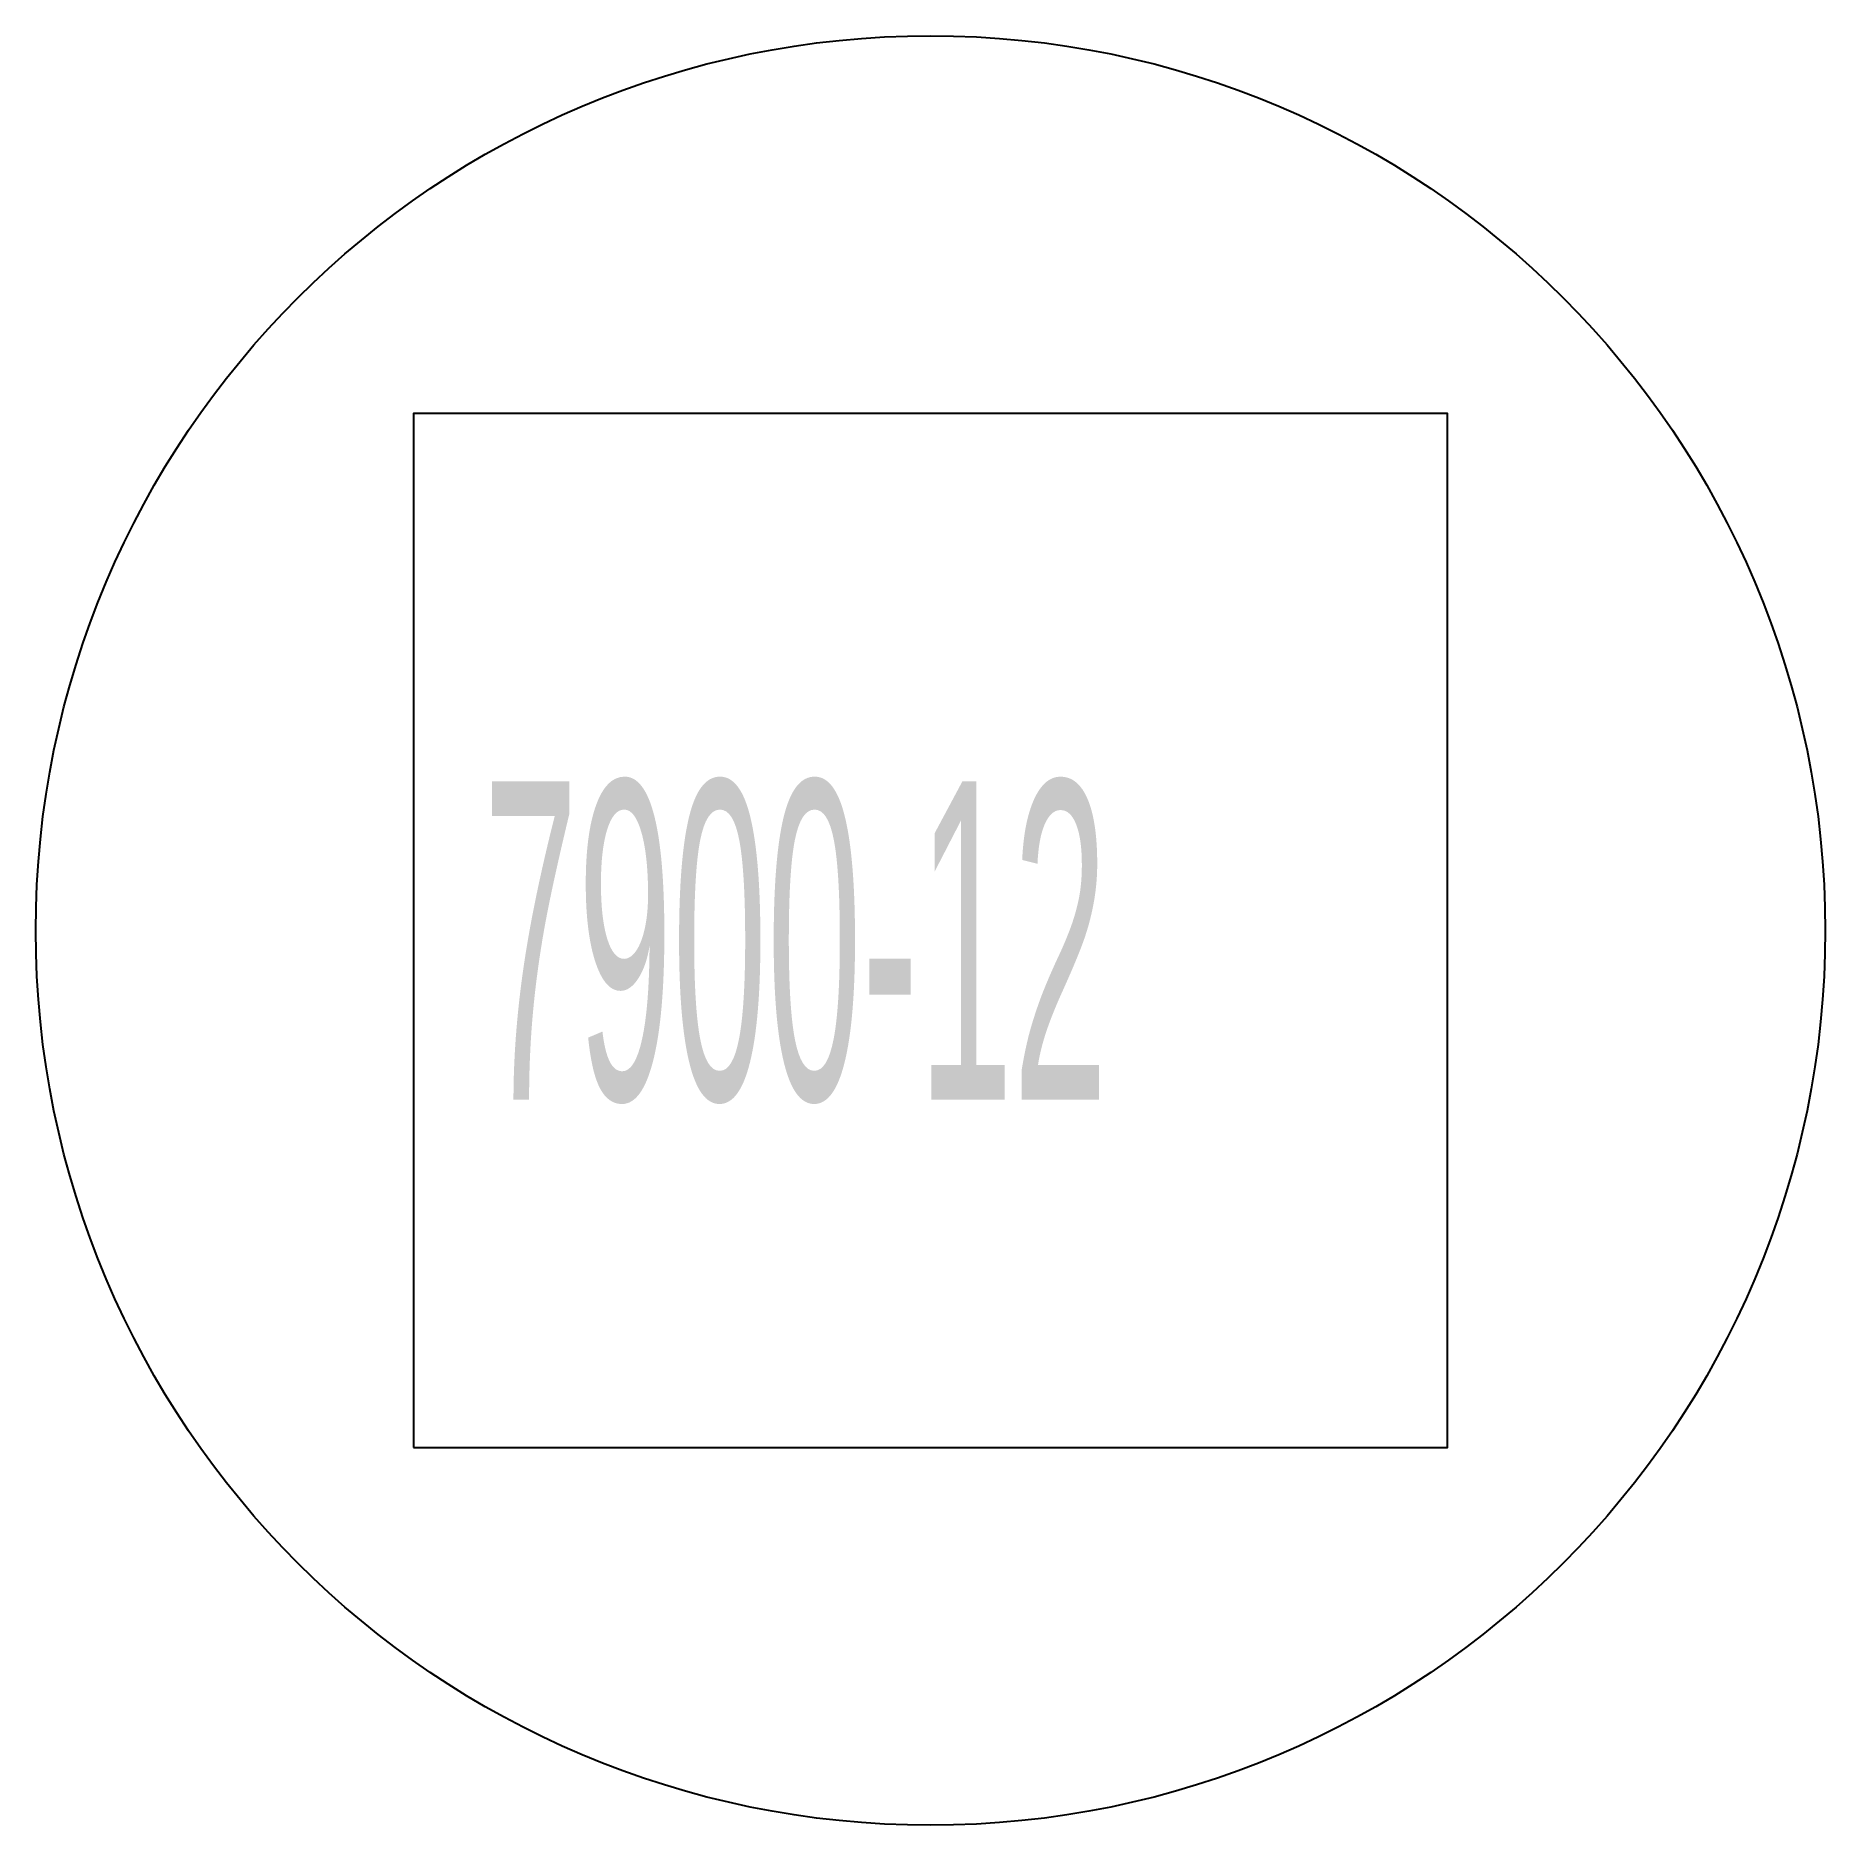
# Model space of a CAD drawing. Header units: metres. Extents: x -1.9 to 7.1, y -1.9 to 7.1.
import ezdxf

# ---------------------------------------------------------------- set-up
doc = ezdxf.new("R2010")
doc.units = ezdxf.units.M

msp = doc.modelspace()

# ---------------------------------------------------------------- linework, layer by layer
msp.add_lwpolyline([(0, 0), (5.2, 0), (5.2, 5.2), (0, 5.2)], close=True)
msp.add_circle((2.6, 2.6), 4.5)

# ---------------------------------------------------------------- texts
at = {"width": 0.4}
msp.add_text('7900-12', height=1.6, dxfattribs=at).set_placement((0.35, 1.75))

doc.saveas('drawing.dxf')
